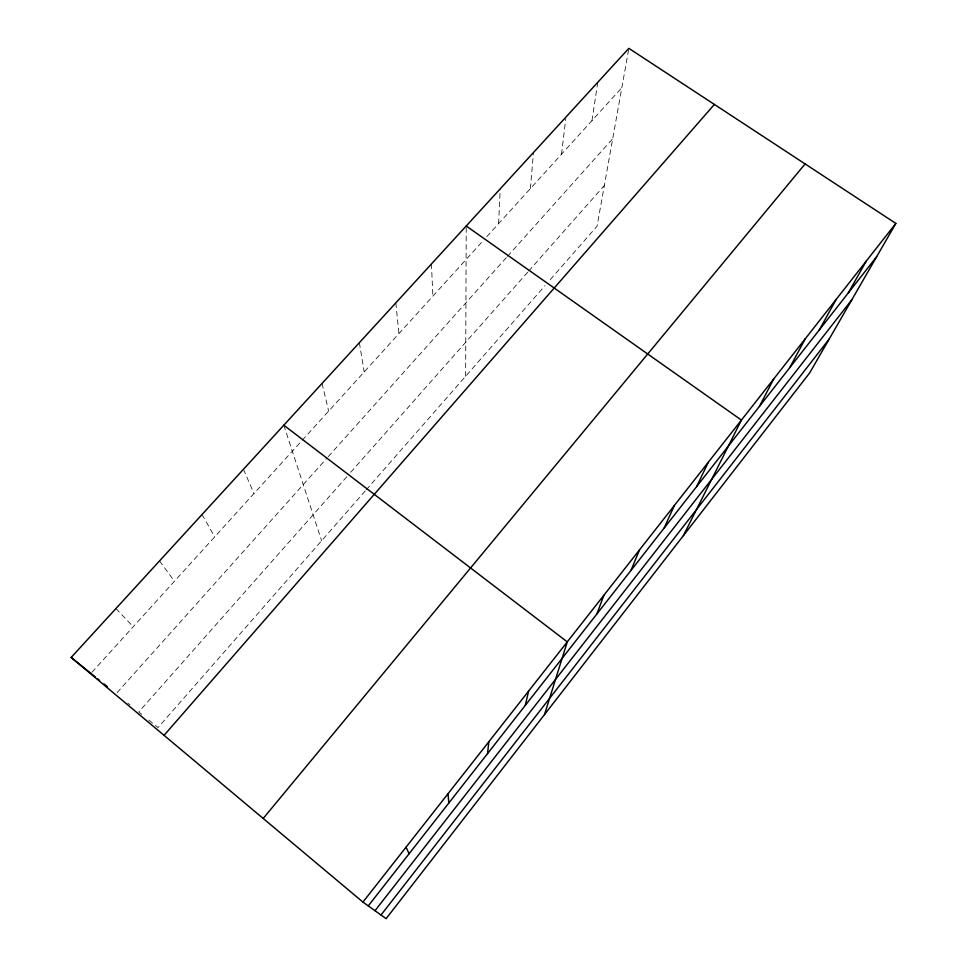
<?xml version="1.0" encoding="UTF-8"?>
<svg xmlns="http://www.w3.org/2000/svg" width="967" height="967" viewBox="0 0 967 967"><rect width="100%" height="100%" fill="white"/><g stroke="black" fill="none" stroke-linecap="round" stroke-linejoin="round"><path stroke-width="0.73" stroke-dasharray="4.83 3.63" d="M465.647 376.272L466.215 227.438M498.585 223.655L500.229 188.843M530.387 188.565L533.47 152.544M561.513 154.224L565.792 118.53M591.985 120.609L597.763 82.316M628.61 49.813L597.062 226.205L548.869 281.228M365.212 490.97L158.056 727.547L148.7 720.004M366.191 489.846L544.929 285.736M346.839 476.683L138.752 711.978L142.064 714.649M350.731 472.283L527.716 272.162M528.707 271.038L604.327 185.543M117.128 692.602L327.209 457.826M328.2 456.702L506.454 257.488M507.457 256.364L612.703 138.74M91.938 672.295L482.835 241.037M486.776 236.685L621.829 87.683M127.813 703.154L130.001 704.919M115.931 608.557L133.228 626.749M159.543 560.933L174.483 581.227M202.03 514.529L214.722 536.83M243.442 469.297L253.995 493.508M283.815 425.202L321.624 540.746M322.047 383.44L328.671 411.12M359.373 342.681L364.196 371.92M395.829 302.864L398.924 333.615M431.439 263.979L432.878 296.144"/><path stroke-width="1.45" d="M487.549 753.583L488.843 741.749M525.299 705.378L528.574 691.139M544.506 714.577L567.266 641.883L283.815 425.202M596.953 613.876L603.855 595.285M630.967 570.433L639.525 549.848M664.196 527.994L674.325 505.536M696.663 486.546L708.279 462.299M683.403 535.609L741.411 420.089L466.227 225.988M759.373 406.466L773.757 378.895M789.676 367.762L805.354 338.655M819.315 329.928L836.213 299.359M848.301 292.904L866.372 260.957M895.841 223.425L809.705 372.863L386.123 918.65L362.939 902.09L71.159 657.451L628.864 48.35L895.841 223.425L362.939 902.09M381.022 915L829.275 338.921M375.003 910.709L851.879 299.697M368.27 905.898L876.658 256.69M263.193 818.457L805.1 163.919M164.052 735.331L714.371 104.424M71.159 657.451L95.286 676.912M97.449 678.665L99.625 680.417M103.977 683.923L107.289 686.594M406.08 847.152L409.077 853.788M448.023 793.726L448.821 803.033"/></g></svg>
